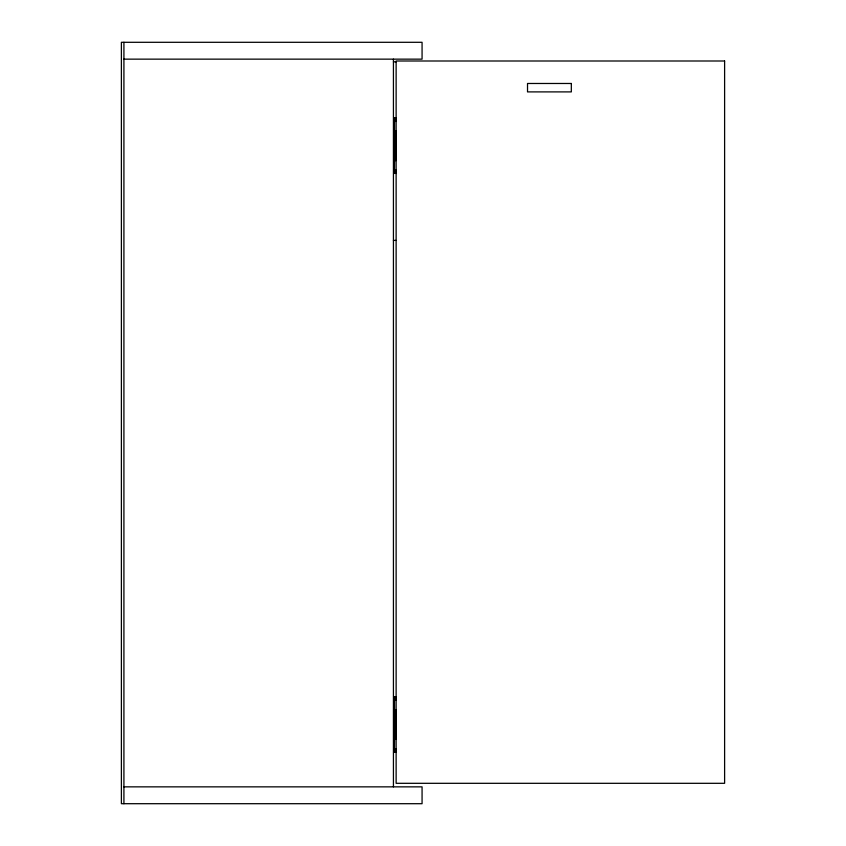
<?xml version="1.0" encoding="UTF-8"?>
<svg xmlns="http://www.w3.org/2000/svg" width="846" height="846" viewBox="0 0 846 846"><rect width="100%" height="100%" fill="white"/><g stroke="black" fill="none" stroke-linecap="round" stroke-linejoin="round"><path stroke-width="1.27" d="M394.553 138.564L394.469 118.028M394.363 142.012L394.363 149.636M394.553 170.247L394.532 173.504M394.553 749.048L394.532 752.39M394.363 720.803L394.363 728.438M394.448 700.192C393.094 695.941 397.419 696.142 396.129 700.192L394.448 700.192L394.553 717.355M394.448 121.401L396.129 121.401C395.664 119.159 397.387 116.949 394.458 118.726M394.373 142.318L394.373 138.448M394.373 721.12L394.373 717.249M394.384 139.061L394.384 135.402M394.384 717.863L394.384 714.204M394.511 153.443L394.426 158.889M394.511 732.245L394.426 737.691M394.395 136.259L394.405 133.055M394.395 715.06L394.405 711.856M396.224 173.504L396.129 170.247L394.448 170.247C392.311 173.938 398.551 173.874 394.458 172.922M396.224 696.945L394.458 697.527M394.458 751.724C397.334 753.437 395.748 751.385 396.129 749.048L394.448 749.048L394.469 752.411M394.405 134.112L394.448 131.088L396.129 131.088L396.129 160.56L394.448 160.56L394.405 157.536M394.405 712.903L394.448 709.879L396.129 709.879L396.129 739.362L394.448 739.362L394.405 736.337M394.426 132.759L394.511 138.205M394.426 711.56L394.511 716.996M123.918 59.146L422.069 59.146L422.069 42.3L121.39 42.3L121.39 803.7L422.069 803.7L422.069 786.854L123.918 786.854M393.432 61.843L396.023 61.843M394.458 118.144L396.224 118.144M394.458 118.281L396.224 118.281M394.458 118.482L396.224 118.482M394.458 119.011L396.14 119.011M394.448 119.349L396.14 119.349M394.448 119.709L396.14 119.709M394.448 120.111L396.129 120.111M394.448 120.523L396.129 120.523M394.448 120.957L396.129 120.957M394.448 170.691L396.129 170.691M394.448 171.125L396.129 171.125M394.448 171.537L396.129 171.537M394.448 171.928L396.14 171.928M394.448 172.298L396.14 172.298M394.458 172.626L396.14 172.626M394.458 173.166L396.224 173.166M394.458 173.356L396.224 173.356M393.432 240.401L396.023 240.401M394.458 697.083L396.224 697.083M394.458 697.273L396.224 697.273M394.458 697.813L396.14 697.813M394.448 698.14L396.14 698.14M394.448 698.51L396.14 698.51M394.448 698.902L396.129 698.902M394.448 699.325L396.129 699.325M394.448 699.758L396.129 699.758M394.448 749.482L396.129 749.482M394.448 749.916L396.129 749.916M394.448 750.339L396.129 750.339M394.448 750.73L396.14 750.73M394.448 751.1L396.14 751.1M394.458 751.428L396.14 751.428M394.458 751.967L396.224 751.967M394.458 752.157L396.224 752.157M394.458 752.306L396.224 752.306M394.532 118.028L394.553 121.401M394.532 696.829L394.553 700.192M394.395 155.389L394.405 158.583M394.395 734.191L394.405 737.384M394.384 152.587L394.384 156.246M394.384 731.388L394.384 735.047M394.373 149.319L394.373 153.189M394.373 728.12L394.373 731.991M394.553 153.084L394.448 170.247M394.553 731.885L394.448 749.048M393.432 59.146L393.432 786.854M123.918 42.3L123.918 803.7M724.61 60.997L396.129 60.997L396.129 783.311L724.61 783.311L724.61 60.997M571.325 83.479L527.523 83.479L527.523 91.897L571.325 91.897L571.325 83.479"/></g></svg>
